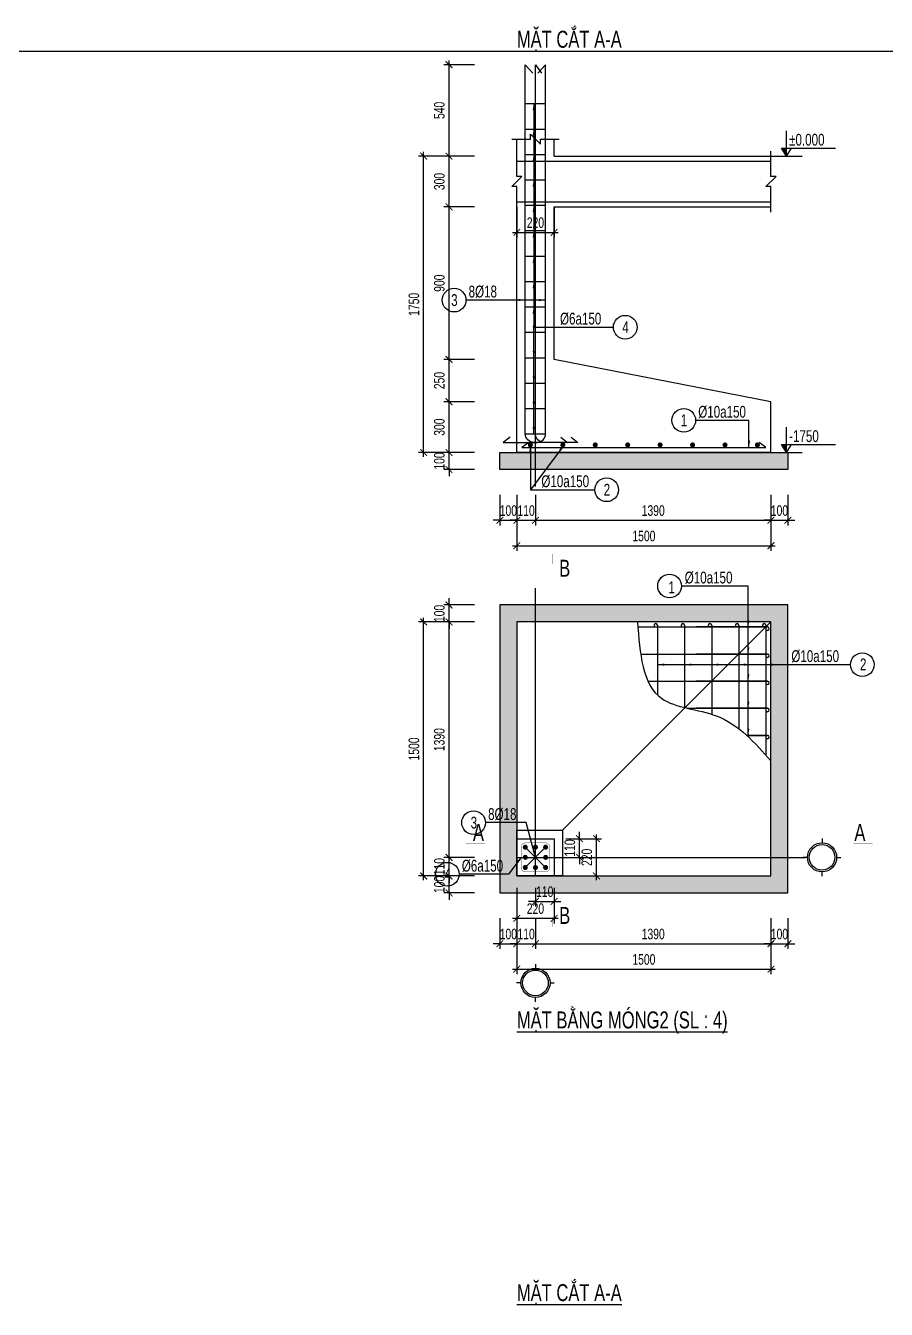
# Model space of a CAD drawing. Header units: inches. Extents: x 442278 to 842836, y -356313 to 59457.
# Drawn here: x 702638 to 707716, y -37917 to -30338 of the extents above; entities that cross this region are included whole.
import ezdxf

# ---------------------------------------------------------------- set-up
doc = ezdxf.new("R2010")
doc.units = ezdxf.units.IN
doc.header["$LTSCALE"] = 250
doc.header["$MEASUREMENT"] = 0
doc.linetypes.add('CENTER', pattern=[50.8, 31.75, -6.35, 6.35, -6.35])
for name, color, linetype in [('LA.BT', 7, 'Continuous'), ('LA.DIM', 251, 'Continuous'), ('LA.KHAC', 252, 'Continuous'), ('LA.TC', 3, 'Continuous'), ('LA.TD', 30, 'Continuous'), ('LA.TEXT', 60, 'Continuous'), ('LA.TRUC', 251, 'CENTER'), ('XDIT-MANH', 252, 'Continuous')]:
    doc.layers.add(name, color=color, linetype=linetype)
doc.styles.add('S.STEXT', font='arial.ttf', dxfattribs={"width": 0.7})
doc.styles.get("Standard").update_dxf_attribs({"font": 'arial.ttf'})
doc.dimstyles.new('S.DIM25', dxfattribs={"dimtxt": 62.5, "dimasz": 40, "dimexe": 30, "dimexo": 0, "dimgap": 25, "dimtad": 1, "dimdec": 0, "dimzin": 13, "dimdsep": 46, "dimtxsty": 'S.STEXT', "dimblk": 'ARCHTICK', "dimcen": 0, "dimdle": 25, "dimclrd": 251, "dimclre": 251, "dimclrt": 60, "dimadec": 0, "dimazin": 0, "dimtfac": 1, "dimtdec": 0, "dimtix": 1, "dimtmove": 2, "dimatfit": 3, "dimfxl": 1, "dimtolj": 1, "dimtzin": 13, "dimarcsym": 0})
pattern_1 = [(50, (57248.84, 0), (71.726018, -6.2752135), [7.5, -82.5]), (355, (57248.84, 0), (-13.875133, 75.219213), [6, -66]), (100.451444, (57254.82, -0.52), (57.850885, 68.943999), [6.374019, -70.114211]), (46.1842, (57248.84, 20), (106.724133, -16.551928), [11.25, -123.75]), (96.635635, (57257.73, 18.62), (93.466195, 97.41186), [9.561034, -105.171376]), (351.184164, (57248.84, 20), (93.466195, 97.41186), [9, -99]), (21, (57258.84, 15), (59.690705, -40.261889), [7.5, -82.5]), (326, (57258.84, 15), (24.331533, 72.5150045), [6, -66]), (71.451445, (57263.814, 11.645), (84.022238, 32.253115), [6.374019, -70.114211]), (37.5, (57248.84, 0), (1.2159855, 33.2893854), [0, -65.2, 0, -67, 0, -66.25]), (7.5, (57248.84, 0), (26.3069537, 39.4411712), [0, -38.2, 0, -63.7, 0, -25.25]), (327.5, (57226.54, 0), (53.3822436, -2.2554872), [0, -25, 0, -78, 0, -103.5]), (317.5, (57216.54, 0), (58.318617, 10.0104982), [0, -32.5, 0, -51.8, 0, -73.5])]

# ---------------------------------------------------------------- blocks, each defined once
blk = doc.blocks.new('_ArchTick')
at = {"color": 0, "linetype": 'ByBlock', "const_width": 0.15}
blk.add_lwpolyline([(-0.5, -0.5), (0.5, 0.5)], dxfattribs=at)
blk = doc.blocks.new('*D349')
at = {"layer": 'DEFPOINTS', "color": 0, "transparency": 16777216}
for p in [(705435.8, -35608), (705535.8, -35608), (705535.8, -35758)]:
    blk.add_point(p, dxfattribs=at)
at = {"layer": 'LA.DIM', "color": 251, "lineweight": -2, "transparency": 16777216}
for p, q in [((705435.8, -35608), (705435.8, -35788)), ((705535.8, -35608), (705535.8, -35788)), ((705435.8, -35758), (705395.8, -35758)), ((705435.8, -35758), (705535.8, -35758)), ((705535.8, -35758), (705575.8, -35758))]:
    blk.add_line(p, q, dxfattribs=at)
at = {"layer": 'LA.DIM', "color": 251, "lineweight": -2, "transparency": 16777216, "xscale": 40, "yscale": 40, "zscale": 40}
blk.add_blockref('_ArchTick', (705435.8, -35758), dxfattribs=at)
at = {"layer": 'LA.DIM', "color": 251, "lineweight": -2, "transparency": 16777216, "xscale": 40, "yscale": 40, "zscale": 40, "rotation": 180}
blk.add_blockref('_ArchTick', (705535.8, -35758), dxfattribs=at)
at = {"layer": 'LA.DIM', "color": 60, "transparency": 16777216, "insert": (705485.8, -35701.1), "char_height": 62.5, "attachment_point": 5, "style": 'S.STEXT'}
blk.add_mtext('\\A1;100', dxfattribs=at)
blk = doc.blocks.new('*D350')
at = {"layer": 'DEFPOINTS', "color": 0, "transparency": 16777216}
for p in [(705535.8, -35608), (705645.8, -35608), (705645.8, -35758)]:
    blk.add_point(p, dxfattribs=at)
at = {"layer": 'LA.DIM', "color": 251, "lineweight": -2, "transparency": 16777216}
for p, q in [((705535.8, -35608), (705535.8, -35788)), ((705645.8, -35608), (705645.8, -35788)), ((705535.8, -35758), (705495.8, -35758)), ((705535.8, -35758), (705645.8, -35758)), ((705645.8, -35758), (705685.8, -35758))]:
    blk.add_line(p, q, dxfattribs=at)
at = {"layer": 'LA.DIM', "color": 251, "lineweight": -2, "transparency": 16777216, "xscale": 40, "yscale": 40, "zscale": 40}
blk.add_blockref('_ArchTick', (705535.8, -35758), dxfattribs=at)
at = {"layer": 'LA.DIM', "color": 251, "lineweight": -2, "transparency": 16777216, "xscale": 40, "yscale": 40, "zscale": 40, "rotation": 180}
blk.add_blockref('_ArchTick', (705645.8, -35758), dxfattribs=at)
at = {"layer": 'LA.DIM', "color": 60, "transparency": 16777216, "insert": (705590.8, -35701.1), "char_height": 62.5, "attachment_point": 5, "style": 'S.STEXT'}
blk.add_mtext('\\A1;110', dxfattribs=at)
blk = doc.blocks.new('*D351')
at = {"layer": 'DEFPOINTS', "color": 0, "transparency": 16777216}
for p in [(705645.8, -35608), (707035.8, -35608), (707035.8, -35758)]:
    blk.add_point(p, dxfattribs=at)
at = {"layer": 'LA.DIM', "color": 251, "lineweight": -2, "transparency": 16777216}
for p, q in [((705645.8, -35608), (705645.8, -35788)), ((707035.8, -35608), (707035.8, -35788)), ((705620.8, -35758), (707060.8, -35758))]:
    blk.add_line(p, q, dxfattribs=at)
at = {"layer": 'LA.DIM', "color": 251, "lineweight": -2, "transparency": 16777216, "xscale": 40, "yscale": 40, "zscale": 40, "rotation": 180}
blk.add_blockref('_ArchTick', (705645.8, -35758), dxfattribs=at)
at = {"layer": 'LA.DIM', "color": 251, "lineweight": -2, "transparency": 16777216, "xscale": 40, "yscale": 40, "zscale": 40}
blk.add_blockref('_ArchTick', (707035.8, -35758), dxfattribs=at)
at = {"layer": 'LA.DIM', "color": 60, "transparency": 16777216, "insert": (706340.8, -35701.1), "char_height": 62.5, "attachment_point": 5, "style": 'S.STEXT'}
blk.add_mtext('\\A1;1390', dxfattribs=at)
blk = doc.blocks.new('*D352')
at = {"layer": 'DEFPOINTS', "color": 0, "transparency": 16777216}
for p in [(707035.8, -35608), (707135.8, -35608), (707135.8, -35758)]:
    blk.add_point(p, dxfattribs=at)
at = {"layer": 'LA.DIM', "color": 251, "lineweight": -2, "transparency": 16777216}
for p, q in [((707035.8, -35608), (707035.8, -35788)), ((707135.8, -35608), (707135.8, -35788)), ((707035.8, -35758), (706995.8, -35758)), ((707035.8, -35758), (707135.8, -35758)), ((707135.8, -35758), (707175.8, -35758))]:
    blk.add_line(p, q, dxfattribs=at)
at = {"layer": 'LA.DIM', "color": 251, "lineweight": -2, "transparency": 16777216, "xscale": 40, "yscale": 40, "zscale": 40}
blk.add_blockref('_ArchTick', (707035.8, -35758), dxfattribs=at)
at = {"layer": 'LA.DIM', "color": 251, "lineweight": -2, "transparency": 16777216, "xscale": 40, "yscale": 40, "zscale": 40, "rotation": 180}
blk.add_blockref('_ArchTick', (707135.8, -35758), dxfattribs=at)
at = {"layer": 'LA.DIM', "color": 60, "transparency": 16777216, "insert": (707085.8, -35701.1), "char_height": 62.5, "attachment_point": 5, "style": 'S.STEXT'}
blk.add_mtext('\\A1;100', dxfattribs=at)
blk = doc.blocks.new('*D353')
at = {"layer": 'DEFPOINTS', "color": 0, "transparency": 16777216}
for p in [(705535.8, -35608), (707035.8, -35608), (707035.8, -35908)]:
    blk.add_point(p, dxfattribs=at)
at = {"layer": 'LA.DIM', "color": 251, "lineweight": -2, "transparency": 16777216}
for p, q in [((705535.8, -35608), (705535.8, -35938)), ((707035.8, -35608), (707035.8, -35938)), ((705510.8, -35908), (707060.8, -35908))]:
    blk.add_line(p, q, dxfattribs=at)
at = {"layer": 'LA.DIM', "color": 251, "lineweight": -2, "transparency": 16777216, "xscale": 40, "yscale": 40, "zscale": 40, "rotation": 180}
blk.add_blockref('_ArchTick', (705535.8, -35908), dxfattribs=at)
at = {"layer": 'LA.DIM', "color": 251, "lineweight": -2, "transparency": 16777216, "xscale": 40, "yscale": 40, "zscale": 40}
blk.add_blockref('_ArchTick', (707035.8, -35908), dxfattribs=at)
at = {"layer": 'LA.DIM', "color": 60, "transparency": 16777216, "insert": (706285.8, -35851.1), "char_height": 62.5, "attachment_point": 5, "style": 'S.STEXT'}
blk.add_mtext('\\A1;1500', dxfattribs=at)
blk = doc.blocks.new('*D354')
at = {"layer": 'DEFPOINTS', "color": 0, "transparency": 16777216}
for p in [(705135.8, -35358), (705285.8, -35358), (705285.8, -35458)]:
    blk.add_point(p, dxfattribs=at)
at = {"layer": 'LA.DIM', "color": 251, "lineweight": -2, "transparency": 16777216}
for p, q in [((705285.8, -35358), (705105.8, -35358)), ((705135.8, -35358), (705135.8, -35318)), ((705135.8, -35458), (705135.8, -35358)), ((705285.8, -35458), (705105.8, -35458)), ((705135.8, -35458), (705135.8, -35498))]:
    blk.add_line(p, q, dxfattribs=at)
at = {"layer": 'LA.DIM', "color": 251, "lineweight": -2, "transparency": 16777216, "xscale": 40, "yscale": 40, "zscale": 40}
for p, rotation in [((705135.8, -35358), 270), ((705135.8, -35458), 90)]:
    blk.add_blockref('_ArchTick', p, dxfattribs=dict(at, rotation=rotation))
at = {"layer": 'LA.DIM', "color": 60, "transparency": 16777216, "insert": (705078.9, -35408), "char_height": 62.5, "attachment_point": 5, "rotation": 90, "style": 'S.STEXT'}
blk.add_mtext('\\A1;100', dxfattribs=at)
blk = doc.blocks.new('*D355')
at = {"layer": 'DEFPOINTS', "color": 0, "transparency": 16777216}
for p in [(705135.8, -35248), (705285.8, -35248), (705285.8, -35358)]:
    blk.add_point(p, dxfattribs=at)
at = {"layer": 'LA.DIM', "color": 251, "lineweight": -2, "transparency": 16777216}
for p, q in [((705135.8, -35248), (705135.8, -35208)), ((705285.8, -35248), (705105.8, -35248)), ((705135.8, -35358), (705135.8, -35248)), ((705285.8, -35358), (705105.8, -35358)), ((705135.8, -35358), (705135.8, -35398))]:
    blk.add_line(p, q, dxfattribs=at)
at = {"layer": 'LA.DIM', "color": 251, "lineweight": -2, "transparency": 16777216, "xscale": 40, "yscale": 40, "zscale": 40}
for p, rotation in [((705135.8, -35248), 270), ((705135.8, -35358), 90)]:
    blk.add_blockref('_ArchTick', p, dxfattribs=dict(at, rotation=rotation))
at = {"layer": 'LA.DIM', "color": 60, "transparency": 16777216, "insert": (705078.9, -35303), "char_height": 62.5, "attachment_point": 5, "rotation": 90, "style": 'S.STEXT'}
blk.add_mtext('\\A1;110', dxfattribs=at)
blk = doc.blocks.new('*D356')
at = {"layer": 'DEFPOINTS', "color": 0, "transparency": 16777216}
for p in [(705135.8, -33858), (705285.8, -33858), (705285.8, -35248)]:
    blk.add_point(p, dxfattribs=at)
at = {"layer": 'LA.DIM', "color": 251, "lineweight": -2, "transparency": 16777216}
for p, q in [((705285.8, -33858), (705105.8, -33858)), ((705135.8, -35273), (705135.8, -33833)), ((705285.8, -35248), (705105.8, -35248))]:
    blk.add_line(p, q, dxfattribs=at)
at = {"layer": 'LA.DIM', "color": 251, "lineweight": -2, "transparency": 16777216, "xscale": 40, "yscale": 40, "zscale": 40}
for p, rotation in [((705135.8, -33858), 90), ((705135.8, -35248), 270)]:
    blk.add_blockref('_ArchTick', p, dxfattribs=dict(at, rotation=rotation))
at = {"layer": 'LA.DIM', "color": 60, "transparency": 16777216, "insert": (705078.9, -34553), "char_height": 62.5, "attachment_point": 5, "rotation": 90, "style": 'S.STEXT'}
blk.add_mtext('\\A1;1390', dxfattribs=at)
blk = doc.blocks.new('*D357')
at = {"layer": 'DEFPOINTS', "color": 0, "transparency": 16777216}
for p in [(705135.8, -33758), (705285.8, -33758), (705285.8, -33858)]:
    blk.add_point(p, dxfattribs=at)
at = {"layer": 'LA.DIM', "color": 251, "lineweight": -2, "transparency": 16777216}
for p, q in [((705135.8, -33758), (705135.8, -33718)), ((705285.8, -33758), (705105.8, -33758)), ((705135.8, -33858), (705135.8, -33758)), ((705285.8, -33858), (705105.8, -33858)), ((705135.8, -33858), (705135.8, -33898))]:
    blk.add_line(p, q, dxfattribs=at)
at = {"layer": 'LA.DIM', "color": 251, "lineweight": -2, "transparency": 16777216, "xscale": 40, "yscale": 40, "zscale": 40}
for p, rotation in [((705135.8, -33758), 270), ((705135.8, -33858), 90)]:
    blk.add_blockref('_ArchTick', p, dxfattribs=dict(at, rotation=rotation))
at = {"layer": 'LA.DIM', "color": 60, "transparency": 16777216, "insert": (705078.9, -33808), "char_height": 62.5, "attachment_point": 5, "rotation": 90, "style": 'S.STEXT'}
blk.add_mtext('\\A1;100', dxfattribs=at)
blk = doc.blocks.new('*D358')
at = {"layer": 'DEFPOINTS', "color": 0, "transparency": 16777216}
for p in [(704985.8, -33858), (705285.8, -33858), (705285.8, -35358)]:
    blk.add_point(p, dxfattribs=at)
at = {"layer": 'LA.DIM', "color": 251, "lineweight": -2, "transparency": 16777216}
for p, q in [((705285.8, -33858), (704955.8, -33858)), ((704985.8, -35383), (704985.8, -33833)), ((705285.8, -35358), (704955.8, -35358))]:
    blk.add_line(p, q, dxfattribs=at)
at = {"layer": 'LA.DIM', "color": 251, "lineweight": -2, "transparency": 16777216, "xscale": 40, "yscale": 40, "zscale": 40}
for p, rotation in [((704985.8, -33858), 90), ((704985.8, -35358), 270)]:
    blk.add_blockref('_ArchTick', p, dxfattribs=dict(at, rotation=rotation))
at = {"layer": 'LA.DIM', "color": 60, "transparency": 16777216, "insert": (704928.9, -34608), "char_height": 62.5, "attachment_point": 5, "rotation": 90, "style": 'S.STEXT'}
blk.add_mtext('\\A1;1500', dxfattribs=at)
blk = doc.blocks.new('*D359')
at = {"layer": 'DEFPOINTS', "color": 0, "transparency": 16777216}
for p in [(705645.8, -35428), (705755.8, -35428), (705755.8, -35508)]:
    blk.add_point(p, dxfattribs=at)
at = {"layer": 'LA.DIM', "color": 251, "lineweight": -2, "transparency": 16777216}
for p, q in [((705645.8, -35428), (705645.8, -35538)), ((705755.8, -35428), (705755.8, -35538)), ((705645.8, -35508), (705605.8, -35508)), ((705645.8, -35508), (705755.8, -35508)), ((705755.8, -35508), (705795.8, -35508))]:
    blk.add_line(p, q, dxfattribs=at)
at = {"layer": 'LA.DIM', "color": 251, "lineweight": -2, "transparency": 16777216, "xscale": 40, "yscale": 40, "zscale": 40}
blk.add_blockref('_ArchTick', (705645.8, -35508), dxfattribs=at)
at = {"layer": 'LA.DIM', "color": 251, "lineweight": -2, "transparency": 16777216, "xscale": 40, "yscale": 40, "zscale": 40, "rotation": 180}
blk.add_blockref('_ArchTick', (705755.8, -35508), dxfattribs=at)
at = {"layer": 'LA.DIM', "color": 60, "transparency": 16777216, "insert": (705700.8, -35451.1), "char_height": 62.5, "attachment_point": 5, "style": 'S.STEXT'}
blk.add_mtext('\\A1;110', dxfattribs=at)
blk = doc.blocks.new('*D360')
at = {"layer": 'DEFPOINTS', "color": 0, "transparency": 16777216}
for p in [(705535.8, -35428), (705755.8, -35428), (705755.8, -35608)]:
    blk.add_point(p, dxfattribs=at)
at = {"layer": 'LA.DIM', "color": 251, "lineweight": -2, "transparency": 16777216}
for p, q in [((705535.8, -35428), (705535.8, -35638)), ((705755.8, -35428), (705755.8, -35638)), ((705510.8, -35608), (705780.8, -35608))]:
    blk.add_line(p, q, dxfattribs=at)
at = {"layer": 'LA.DIM', "color": 251, "lineweight": -2, "transparency": 16777216, "xscale": 40, "yscale": 40, "zscale": 40, "rotation": 180}
blk.add_blockref('_ArchTick', (705535.8, -35608), dxfattribs=at)
at = {"layer": 'LA.DIM', "color": 251, "lineweight": -2, "transparency": 16777216, "xscale": 40, "yscale": 40, "zscale": 40}
blk.add_blockref('_ArchTick', (705755.8, -35608), dxfattribs=at)
at = {"layer": 'LA.DIM', "color": 60, "transparency": 16777216, "insert": (705645.8, -35551.1), "char_height": 62.5, "attachment_point": 5, "style": 'S.STEXT'}
blk.add_mtext('\\A1;220', dxfattribs=at)
blk = doc.blocks.new('*D361')
at = {"layer": 'DEFPOINTS', "color": 0, "transparency": 16777216}
for p in [(705825.8, -35138), (705905.8, -35138), (705825.8, -35248)]:
    blk.add_point(p, dxfattribs=at)
at = {"layer": 'LA.DIM', "color": 251, "lineweight": -2, "transparency": 16777216}
for p, q in [((705825.8, -35138), (705935.8, -35138)), ((705905.8, -35138), (705905.8, -35098)), ((705905.8, -35248), (705905.8, -35138)), ((705825.8, -35248), (705935.8, -35248)), ((705905.8, -35248), (705905.8, -35288))]:
    blk.add_line(p, q, dxfattribs=at)
at = {"layer": 'LA.DIM', "color": 251, "lineweight": -2, "transparency": 16777216, "xscale": 40, "yscale": 40, "zscale": 40}
for p, rotation in [((705905.8, -35138), 270), ((705905.8, -35248), 90)]:
    blk.add_blockref('_ArchTick', p, dxfattribs=dict(at, rotation=rotation))
at = {"layer": 'LA.DIM', "color": 60, "transparency": 16777216, "insert": (705848.9, -35193), "char_height": 62.5, "attachment_point": 5, "rotation": 90, "style": 'S.STEXT'}
blk.add_mtext('\\A1;110', dxfattribs=at)
blk = doc.blocks.new('*D362')
at = {"layer": 'DEFPOINTS', "color": 0, "transparency": 16777216}
for p in [(705825.8, -35138), (706005.8, -35138), (705825.8, -35358)]:
    blk.add_point(p, dxfattribs=at)
at = {"layer": 'LA.DIM', "color": 251, "lineweight": -2, "transparency": 16777216}
for p, q in [((705825.8, -35138), (706035.8, -35138)), ((706005.8, -35383), (706005.8, -35113)), ((705825.8, -35358), (706035.8, -35358))]:
    blk.add_line(p, q, dxfattribs=at)
at = {"layer": 'LA.DIM', "color": 251, "lineweight": -2, "transparency": 16777216, "xscale": 40, "yscale": 40, "zscale": 40}
for p, rotation in [((706005.8, -35138), 90), ((706005.8, -35358), 270)]:
    blk.add_blockref('_ArchTick', p, dxfattribs=dict(at, rotation=rotation))
at = {"layer": 'LA.DIM', "color": 60, "transparency": 16777216, "insert": (705948.9, -35248), "char_height": 62.5, "attachment_point": 5, "rotation": 90, "style": 'S.STEXT'}
blk.add_mtext('\\A1;220', dxfattribs=at)
blk = doc.blocks.new('*D363')
at = {"layer": 'DEFPOINTS', "color": 0, "transparency": 16777216}
for p in [(705535.8, -31408), (705755.8, -31408), (705755.8, -31558)]:
    blk.add_point(p, dxfattribs=at)
at = {"layer": 'LA.DIM', "color": 251, "lineweight": -2, "transparency": 16777216}
for p, q in [((705535.8, -31408), (705535.8, -31588)), ((705755.8, -31408), (705755.8, -31588)), ((705510.8, -31558), (705780.8, -31558))]:
    blk.add_line(p, q, dxfattribs=at)
at = {"layer": 'LA.DIM', "color": 251, "lineweight": -2, "transparency": 16777216, "xscale": 40, "yscale": 40, "zscale": 40, "rotation": 180}
blk.add_blockref('_ArchTick', (705535.8, -31558), dxfattribs=at)
at = {"layer": 'LA.DIM', "color": 251, "lineweight": -2, "transparency": 16777216, "xscale": 40, "yscale": 40, "zscale": 40}
blk.add_blockref('_ArchTick', (705755.8, -31558), dxfattribs=at)
at = {"layer": 'LA.DIM', "color": 60, "transparency": 16777216, "insert": (705645.8, -31501.1), "char_height": 62.5, "attachment_point": 5, "style": 'S.STEXT'}
blk.add_mtext('\\A1;220', dxfattribs=at)
blk = doc.blocks.new('*D364')
at = {"layer": 'DEFPOINTS', "color": 0, "transparency": 16777216}
for p in [(705135.8, -32858), (705285.8, -32858), (705285.8, -32958)]:
    blk.add_point(p, dxfattribs=at)
at = {"layer": 'LA.DIM', "color": 251, "lineweight": -2, "transparency": 16777216}
for p, q in [((705285.8, -32858), (705105.8, -32858)), ((705135.8, -32858), (705135.8, -32818)), ((705135.8, -32958), (705135.8, -32858)), ((705285.8, -32958), (705105.8, -32958)), ((705135.8, -32958), (705135.8, -32998))]:
    blk.add_line(p, q, dxfattribs=at)
at = {"layer": 'LA.DIM', "color": 251, "lineweight": -2, "transparency": 16777216, "xscale": 40, "yscale": 40, "zscale": 40}
for p, rotation in [((705135.8, -32858), 270), ((705135.8, -32958), 90)]:
    blk.add_blockref('_ArchTick', p, dxfattribs=dict(at, rotation=rotation))
at = {"layer": 'LA.DIM', "color": 60, "transparency": 16777216, "insert": (705078.9, -32908), "char_height": 62.5, "attachment_point": 5, "rotation": 90, "style": 'S.STEXT'}
blk.add_mtext('\\A1;100', dxfattribs=at)
blk = doc.blocks.new('*D365')
at = {"layer": 'DEFPOINTS', "color": 0, "transparency": 16777216}
for p in [(705135.8, -32558), (705285.8, -32558), (705285.8, -32858)]:
    blk.add_point(p, dxfattribs=at)
at = {"layer": 'LA.DIM', "color": 251, "lineweight": -2, "transparency": 16777216}
for p, q in [((705285.8, -32558), (705105.8, -32558)), ((705135.8, -32883), (705135.8, -32533)), ((705285.8, -32858), (705105.8, -32858))]:
    blk.add_line(p, q, dxfattribs=at)
at = {"layer": 'LA.DIM', "color": 251, "lineweight": -2, "transparency": 16777216, "xscale": 40, "yscale": 40, "zscale": 40}
for p, rotation in [((705135.8, -32558), 90), ((705135.8, -32858), 270)]:
    blk.add_blockref('_ArchTick', p, dxfattribs=dict(at, rotation=rotation))
at = {"layer": 'LA.DIM', "color": 60, "transparency": 16777216, "insert": (705078.9, -32708), "char_height": 62.5, "attachment_point": 5, "rotation": 90, "style": 'S.STEXT'}
blk.add_mtext('\\A1;300', dxfattribs=at)
blk = doc.blocks.new('*D366')
at = {"layer": 'DEFPOINTS', "color": 0, "transparency": 16777216}
for p in [(705135.8, -32308), (705285.8, -32308), (705285.8, -32558)]:
    blk.add_point(p, dxfattribs=at)
at = {"layer": 'LA.DIM', "color": 251, "lineweight": -2, "transparency": 16777216}
for p, q in [((705135.8, -32583), (705135.8, -32283)), ((705285.8, -32308), (705105.8, -32308)), ((705285.8, -32558), (705105.8, -32558))]:
    blk.add_line(p, q, dxfattribs=at)
at = {"layer": 'LA.DIM', "color": 251, "lineweight": -2, "transparency": 16777216, "xscale": 40, "yscale": 40, "zscale": 40}
for p, rotation in [((705135.8, -32308), 90), ((705135.8, -32558), 270)]:
    blk.add_blockref('_ArchTick', p, dxfattribs=dict(at, rotation=rotation))
at = {"layer": 'LA.DIM', "color": 60, "transparency": 16777216, "insert": (705078.9, -32433), "char_height": 62.5, "attachment_point": 5, "rotation": 90, "style": 'S.STEXT'}
blk.add_mtext('\\A1;250', dxfattribs=at)
blk = doc.blocks.new('*D367')
at = {"layer": 'DEFPOINTS', "color": 0, "transparency": 16777216}
for p in [(705135.8, -31408), (705285.8, -31408), (705285.8, -32308)]:
    blk.add_point(p, dxfattribs=at)
at = {"layer": 'LA.DIM', "color": 251, "lineweight": -2, "transparency": 16777216}
for p, q in [((705285.8, -31408), (705105.8, -31408)), ((705135.8, -32333), (705135.8, -31383)), ((705285.8, -32308), (705105.8, -32308))]:
    blk.add_line(p, q, dxfattribs=at)
at = {"layer": 'LA.DIM', "color": 251, "lineweight": -2, "transparency": 16777216, "xscale": 40, "yscale": 40, "zscale": 40}
for p, rotation in [((705135.8, -31408), 90), ((705135.8, -32308), 270)]:
    blk.add_blockref('_ArchTick', p, dxfattribs=dict(at, rotation=rotation))
at = {"layer": 'LA.DIM', "color": 60, "transparency": 16777216, "insert": (705078.9, -31858), "char_height": 62.5, "attachment_point": 5, "rotation": 90, "style": 'S.STEXT'}
blk.add_mtext('\\A1;900', dxfattribs=at)
blk = doc.blocks.new('*D368')
at = {"layer": 'DEFPOINTS', "color": 0, "transparency": 16777216}
for p in [(705135.8, -31108), (705285.8, -31108), (705285.8, -31408)]:
    blk.add_point(p, dxfattribs=at)
at = {"layer": 'LA.DIM', "color": 251, "lineweight": -2, "transparency": 16777216}
for p, q in [((705285.8, -31108), (705105.8, -31108)), ((705135.8, -31433), (705135.8, -31083)), ((705285.8, -31408), (705105.8, -31408))]:
    blk.add_line(p, q, dxfattribs=at)
at = {"layer": 'LA.DIM', "color": 251, "lineweight": -2, "transparency": 16777216, "xscale": 40, "yscale": 40, "zscale": 40}
for p, rotation in [((705135.8, -31108), 90), ((705135.8, -31408), 270)]:
    blk.add_blockref('_ArchTick', p, dxfattribs=dict(at, rotation=rotation))
at = {"layer": 'LA.DIM', "color": 60, "transparency": 16777216, "insert": (705078.9, -31258), "char_height": 62.5, "attachment_point": 5, "rotation": 90, "style": 'S.STEXT'}
blk.add_mtext('\\A1;300', dxfattribs=at)
blk = doc.blocks.new('*D369')
at = {"layer": 'DEFPOINTS', "color": 0, "transparency": 16777216}
for p in [(705135.8, -30568), (705285.8, -30568), (705285.8, -31108)]:
    blk.add_point(p, dxfattribs=at)
at = {"layer": 'LA.DIM', "color": 251, "lineweight": -2, "transparency": 16777216}
for p, q in [((705285.8, -30568), (705105.8, -30568)), ((705135.8, -31133), (705135.8, -30543)), ((705285.8, -31108), (705105.8, -31108))]:
    blk.add_line(p, q, dxfattribs=at)
at = {"layer": 'LA.DIM', "color": 251, "lineweight": -2, "transparency": 16777216, "xscale": 40, "yscale": 40, "zscale": 40}
for p, rotation in [((705135.8, -30568), 90), ((705135.8, -31108), 270)]:
    blk.add_blockref('_ArchTick', p, dxfattribs=dict(at, rotation=rotation))
at = {"layer": 'LA.DIM', "color": 60, "transparency": 16777216, "insert": (705078.9, -30838), "char_height": 62.5, "attachment_point": 5, "rotation": 90, "style": 'S.STEXT'}
blk.add_mtext('\\A1;540', dxfattribs=at)
blk = doc.blocks.new('*D370')
at = {"layer": 'DEFPOINTS', "color": 0, "transparency": 16777216}
for p in [(704985.8, -31108), (705285.8, -31108), (705285.8, -32858)]:
    blk.add_point(p, dxfattribs=at)
at = {"layer": 'LA.DIM', "color": 251, "lineweight": -2, "transparency": 16777216}
for p, q in [((705285.8, -31108), (704955.8, -31108)), ((704985.8, -32883), (704985.8, -31083)), ((705285.8, -32858), (704955.8, -32858))]:
    blk.add_line(p, q, dxfattribs=at)
at = {"layer": 'LA.DIM', "color": 251, "lineweight": -2, "transparency": 16777216, "xscale": 40, "yscale": 40, "zscale": 40}
for p, rotation in [((704985.8, -31108), 90), ((704985.8, -32858), 270)]:
    blk.add_blockref('_ArchTick', p, dxfattribs=dict(at, rotation=rotation))
at = {"layer": 'LA.DIM', "color": 60, "transparency": 16777216, "insert": (704928.9, -31983), "char_height": 62.5, "attachment_point": 5, "rotation": 90, "style": 'S.STEXT'}
blk.add_mtext('\\A1;1750', dxfattribs=at)
blk = doc.blocks.new('*D371')
at = {"layer": 'DEFPOINTS', "color": 0, "transparency": 16777216}
for p in [(705435.8, -33108), (705535.8, -33108), (705535.8, -33258)]:
    blk.add_point(p, dxfattribs=at)
at = {"layer": 'LA.DIM', "color": 251, "lineweight": -2, "transparency": 16777216}
for p, q in [((705435.8, -33108), (705435.8, -33288)), ((705535.8, -33108), (705535.8, -33288)), ((705435.8, -33258), (705395.8, -33258)), ((705435.8, -33258), (705535.8, -33258)), ((705535.8, -33258), (705575.8, -33258))]:
    blk.add_line(p, q, dxfattribs=at)
at = {"layer": 'LA.DIM', "color": 251, "lineweight": -2, "transparency": 16777216, "xscale": 40, "yscale": 40, "zscale": 40}
blk.add_blockref('_ArchTick', (705435.8, -33258), dxfattribs=at)
at = {"layer": 'LA.DIM', "color": 251, "lineweight": -2, "transparency": 16777216, "xscale": 40, "yscale": 40, "zscale": 40, "rotation": 180}
blk.add_blockref('_ArchTick', (705535.8, -33258), dxfattribs=at)
at = {"layer": 'LA.DIM', "color": 60, "transparency": 16777216, "insert": (705485.8, -33201.1), "char_height": 62.5, "attachment_point": 5, "style": 'S.STEXT'}
blk.add_mtext('\\A1;100', dxfattribs=at)
blk = doc.blocks.new('*D372')
at = {"layer": 'DEFPOINTS', "color": 0, "transparency": 16777216}
for p in [(705535.8, -33108), (705645.8, -33108), (705645.8, -33258)]:
    blk.add_point(p, dxfattribs=at)
at = {"layer": 'LA.DIM', "color": 251, "lineweight": -2, "transparency": 16777216}
for p, q in [((705535.8, -33108), (705535.8, -33288)), ((705645.8, -33108), (705645.8, -33288)), ((705535.8, -33258), (705495.8, -33258)), ((705535.8, -33258), (705645.8, -33258)), ((705645.8, -33258), (705685.8, -33258))]:
    blk.add_line(p, q, dxfattribs=at)
at = {"layer": 'LA.DIM', "color": 251, "lineweight": -2, "transparency": 16777216, "xscale": 40, "yscale": 40, "zscale": 40}
blk.add_blockref('_ArchTick', (705535.8, -33258), dxfattribs=at)
at = {"layer": 'LA.DIM', "color": 251, "lineweight": -2, "transparency": 16777216, "xscale": 40, "yscale": 40, "zscale": 40, "rotation": 180}
blk.add_blockref('_ArchTick', (705645.8, -33258), dxfattribs=at)
at = {"layer": 'LA.DIM', "color": 60, "transparency": 16777216, "insert": (705590.8, -33201.1), "char_height": 62.5, "attachment_point": 5, "style": 'S.STEXT'}
blk.add_mtext('\\A1;110', dxfattribs=at)
blk = doc.blocks.new('*D373')
at = {"layer": 'DEFPOINTS', "color": 0, "transparency": 16777216}
for p in [(705645.8, -33108), (707035.8, -33108), (707035.8, -33258)]:
    blk.add_point(p, dxfattribs=at)
at = {"layer": 'LA.DIM', "color": 251, "lineweight": -2, "transparency": 16777216}
for p, q in [((705645.8, -33108), (705645.8, -33288)), ((707035.8, -33108), (707035.8, -33288)), ((705620.8, -33258), (707060.8, -33258))]:
    blk.add_line(p, q, dxfattribs=at)
at = {"layer": 'LA.DIM', "color": 251, "lineweight": -2, "transparency": 16777216, "xscale": 40, "yscale": 40, "zscale": 40, "rotation": 180}
blk.add_blockref('_ArchTick', (705645.8, -33258), dxfattribs=at)
at = {"layer": 'LA.DIM', "color": 251, "lineweight": -2, "transparency": 16777216, "xscale": 40, "yscale": 40, "zscale": 40}
blk.add_blockref('_ArchTick', (707035.8, -33258), dxfattribs=at)
at = {"layer": 'LA.DIM', "color": 60, "transparency": 16777216, "insert": (706340.8, -33201.1), "char_height": 62.5, "attachment_point": 5, "style": 'S.STEXT'}
blk.add_mtext('\\A1;1390', dxfattribs=at)
blk = doc.blocks.new('*D374')
at = {"layer": 'DEFPOINTS', "color": 0, "transparency": 16777216}
for p in [(707035.8, -33108), (707135.8, -33108), (707135.8, -33258)]:
    blk.add_point(p, dxfattribs=at)
at = {"layer": 'LA.DIM', "color": 251, "lineweight": -2, "transparency": 16777216}
for p, q in [((707035.8, -33108), (707035.8, -33288)), ((707135.8, -33108), (707135.8, -33288)), ((707035.8, -33258), (706995.8, -33258)), ((707035.8, -33258), (707135.8, -33258)), ((707135.8, -33258), (707175.8, -33258))]:
    blk.add_line(p, q, dxfattribs=at)
at = {"layer": 'LA.DIM', "color": 251, "lineweight": -2, "transparency": 16777216, "xscale": 40, "yscale": 40, "zscale": 40}
blk.add_blockref('_ArchTick', (707035.8, -33258), dxfattribs=at)
at = {"layer": 'LA.DIM', "color": 251, "lineweight": -2, "transparency": 16777216, "xscale": 40, "yscale": 40, "zscale": 40, "rotation": 180}
blk.add_blockref('_ArchTick', (707135.8, -33258), dxfattribs=at)
at = {"layer": 'LA.DIM', "color": 60, "transparency": 16777216, "insert": (707085.8, -33201.1), "char_height": 62.5, "attachment_point": 5, "style": 'S.STEXT'}
blk.add_mtext('\\A1;100', dxfattribs=at)
blk = doc.blocks.new('*D375')
at = {"layer": 'DEFPOINTS', "color": 0, "transparency": 16777216}
for p in [(705535.8, -33108), (707035.8, -33108), (707035.8, -33408)]:
    blk.add_point(p, dxfattribs=at)
at = {"layer": 'LA.DIM', "color": 251, "lineweight": -2, "transparency": 16777216}
for p, q in [((705535.8, -33108), (705535.8, -33438)), ((707035.8, -33108), (707035.8, -33438)), ((705510.8, -33408), (707060.8, -33408))]:
    blk.add_line(p, q, dxfattribs=at)
at = {"layer": 'LA.DIM', "color": 251, "lineweight": -2, "transparency": 16777216, "xscale": 40, "yscale": 40, "zscale": 40, "rotation": 180}
blk.add_blockref('_ArchTick', (705535.8, -33408), dxfattribs=at)
at = {"layer": 'LA.DIM', "color": 251, "lineweight": -2, "transparency": 16777216, "xscale": 40, "yscale": 40, "zscale": 40}
blk.add_blockref('_ArchTick', (707035.8, -33408), dxfattribs=at)
at = {"layer": 'LA.DIM', "color": 60, "transparency": 16777216, "insert": (706285.8, -33351.1), "char_height": 62.5, "attachment_point": 5, "style": 'S.STEXT'}
blk.add_mtext('\\A1;1500', dxfattribs=at)

msp = doc.modelspace()

# ---------------------------------------------------------------- hatches: boundary and pattern name
at = {"layer": 'LA.KHAC', "linetype": 'Continuous'}
for points in [[(707128.17, -31060.64), (707098.7, -31060.64), (707128.17, -31108)], [(707128.17, -32810.64), (707098.7, -32810.64), (707128.17, -32858)]]:
    msp.add_hatch(color=256, dxfattribs=at).paths.add_polyline_path(points)
at = {"layer": 'LA.KHAC'}
h = msp.add_hatch(dxfattribs=at)
h.set_pattern_fill('AR-CONC', color=256, scale=10, style=0)
h.set_pattern_definition(pattern_1)
h.paths.add_polyline_path([(705435.84, -32958), (705435.84, -32858), (707135.84, -32858), (707135.84, -32958)])
h = msp.add_hatch(dxfattribs=at)
h.set_pattern_fill('AR-CONC', color=256, scale=10, style=0)
h.set_pattern_definition(pattern_1)
h.paths.add_polyline_path([(705535.84, -35358), (707135.84, -35358), (707135.84, -35458), (705435.84, -35458), (705435.84, -33758), (705535.84, -33758)], flags=16)
h = msp.add_hatch(dxfattribs=at)
h.set_pattern_fill('AR-CONC', color=256, scale=10, style=0)
h.set_pattern_definition(pattern_1)
h.paths.add_polyline_path([(705535.84, -33858), (705535.84, -33758), (707135.84, -33758), (707135.84, -35358), (707035.84, -35358), (707035.84, -33858)], flags=16)
at = {"layer": 'LA.TC'}
h = msp.add_hatch(color=256, dxfattribs=at)
edge = h.paths.add_edge_path(flags=16)
edge.add_arc((705615.84, -32813), 15, 0, 360)
h = msp.add_hatch(color=256, dxfattribs=at)
edge = h.paths.add_edge_path(flags=16)
edge.add_arc((705807.27, -32813), 15, 0, 360)
h = msp.add_hatch(color=256, dxfattribs=at)
edge = h.paths.add_edge_path(flags=16)
edge.add_arc((705998.7, -32813), 15, 0, 360)
h = msp.add_hatch(color=256, dxfattribs=at)
edge = h.paths.add_edge_path(flags=16)
edge.add_arc((706190.13, -32813), 15, 0, 360)
h = msp.add_hatch(color=256, dxfattribs=at)
edge = h.paths.add_edge_path(flags=16)
edge.add_arc((706381.55, -32813), 15, 0, 360)
h = msp.add_hatch(color=256, dxfattribs=at)
edge = h.paths.add_edge_path(flags=16)
edge.add_arc((706572.98, -32813), 15, 0, 360)
h = msp.add_hatch(color=256, dxfattribs=at)
edge = h.paths.add_edge_path(flags=16)
edge.add_arc((706764.41, -32813), 15, 0, 360)
h = msp.add_hatch(color=256, dxfattribs=at)
edge = h.paths.add_edge_path(flags=16)
edge.add_arc((706955.84, -32813), 15, 0, 360)
h = msp.add_hatch(color=256, dxfattribs=at)
edge = h.paths.add_edge_path(flags=16)
edge.add_arc((705585.84, -35188), 15, 0, 360)
h = msp.add_hatch(color=256, dxfattribs=at)
edge = h.paths.add_edge_path(flags=16)
edge.add_arc((705585.84, -35188), 15, 0, 360)
h = msp.add_hatch(color=256, dxfattribs=at)
edge = h.paths.add_edge_path(flags=16)
edge.add_arc((705585.84, -35248), 15, 0, 360)
h = msp.add_hatch(color=256, dxfattribs=at)
edge = h.paths.add_edge_path(flags=16)
edge.add_arc((705645.84, -35188), 15, 0, 360)
h = msp.add_hatch(color=256, dxfattribs=at)
edge = h.paths.add_edge_path(flags=16)
edge.add_arc((705705.84, -35188), 15, 0, 360)
h = msp.add_hatch(color=256, dxfattribs=at)
edge = h.paths.add_edge_path(flags=16)
edge.add_arc((705705.84, -35188), 15, 0, 360)
h = msp.add_hatch(color=256, dxfattribs=at)
edge = h.paths.add_edge_path(flags=16)
edge.add_arc((705705.84, -35248), 15, 0, 360)
h = msp.add_hatch(color=256, dxfattribs=at)
edge = h.paths.add_edge_path(flags=16)
edge.add_arc((705585.84, -35308), 15, 0, 360)
h = msp.add_hatch(color=256, dxfattribs=at)
edge = h.paths.add_edge_path(flags=16)
edge.add_arc((705585.84, -35308), 15, 0, 360)
h = msp.add_hatch(color=256, dxfattribs=at)
edge = h.paths.add_edge_path(flags=16)
edge.add_arc((705645.84, -35308), 15, 0, 360)
h = msp.add_hatch(color=256, dxfattribs=at)
edge = h.paths.add_edge_path(flags=16)
edge.add_arc((705705.84, -35308), 15, 0, 360)
h = msp.add_hatch(color=256, dxfattribs=at)
edge = h.paths.add_edge_path(flags=16)
edge.add_arc((705705.84, -35308), 15, 0, 360)

# ---------------------------------------------------------------- linework, layer by layer
at = {"layer": 'LA.BT'}
for p, q in [((705535.84, -31108), (705535.84, -31008)), ((705755.84, -31108), (705755.84, -31008)), ((705535.84, -31108), (705535.84, -31108)), ((705755.84, -31108), (707035.84, -31108)), ((705535.84, -32308), (705535.84, -31408)), ((705535.84, -31408), (705535.84, -31408)), ((705755.84, -32308), (705755.84, -31408)), ((705755.84, -31408), (707035.84, -31408)), ((705535.84, -32558), (705535.84, -32308)), ((705535.84, -32308), (705535.84, -32308)), ((707035.84, -32558), (705755.84, -32308)), ((705755.84, -32308), (705755.84, -32308)), ((705535.84, -32858), (705535.84, -32558)), ((707035.84, -32858), (707035.84, -32558)), ((707035.84, -32858), (705535.84, -32858)), ((707035.84, -33858), (705535.84, -33858)), ((705535.84, -33858), (705535.84, -35358)), ((707035.84, -35358), (707035.84, -33858)), ((705535.84, -35358), (707035.84, -35358))]:
    msp.add_line(p, q, dxfattribs=at)
msp.add_lwpolyline([(705535.84, -35138), (705755.84, -35138), (705755.84, -35358), (705535.84, -35358)], close=True, dxfattribs=at)
at = {"layer": 'LA.BT', "linetype": 'Continuous'}
for centre in [(707337.25, -35248), (705645.84, -35989.41)]:
    msp.add_circle(centre, 75.6, dxfattribs=at)
at = {"layer": 'LA.DIM'}
for p, q in [((705585.84, -35188), (705705.84, -35308)), ((705585.84, -35308), (705705.84, -35188))]:
    msp.add_line(p, q, dxfattribs=at)
for centre in [(705165.84, -31958), (706175.84, -32118), (706520.84, -32668), (706065.84, -33078), (705280.84, -35043), (705125.84, -35348)]:
    msp.add_circle(centre, 70, dxfattribs=at)
at = {"layer": 'LA.KHAC', "color": 203, "linetype": 'Continuous'}
for p, q in [((707128.17, -31108), (707128.17, -30958.19)), ((707128.17, -31108), (707098.7, -31060.64)), ((707098.7, -31060.64), (707416.62, -31060.64)), ((707128.17, -31108), (707157.63, -31060.64)), ((707035.84, -31108), (707220.49, -31108)), ((707128.17, -32858), (707128.17, -32708.19)), ((707128.17, -32858), (707098.7, -32810.64)), ((707098.7, -32810.64), (707416.62, -32810.64)), ((707128.17, -32858), (707157.63, -32810.64)), ((707035.84, -32858), (707220.49, -32858))]:
    msp.add_line(p, q, dxfattribs=at)
at = {"layer": 'LA.KHAC'}
for p, q in [((707135.84, -33758), (705435.84, -33758)), ((705435.84, -33758), (705435.84, -35458)), ((707135.84, -35458), (707135.84, -33758)), ((707035.84, -33858), (705805.84, -35088)), ((705435.84, -35458), (707135.84, -35458))]:
    msp.add_line(p, q, dxfattribs=at)
at = {"layer": 'LA.KHAC', "linetype": 'Continuous'}
for p, q in [((707337.25, -35136.59), (707337.25, -35162.03)), ((707251.28, -35248), (707225.84, -35248)), ((707423.23, -35248), (707448.67, -35248)), ((707337.25, -35359.41), (707337.25, -35333.97)), ((705645.84, -35878), (705645.84, -35903.44)), ((705559.87, -35989.41), (705534.43, -35989.41)), ((705731.81, -35989.41), (705757.25, -35989.41)), ((705645.84, -36100.83), (705645.84, -36075.39))]:
    msp.add_line(p, q, dxfattribs=at)
at = {"layer": 'LA.KHAC'}
for points in [[(705505.84, -31008), (705615.84, -31008), (705615.84, -30978), (705675.84, -31038), (705675.84, -31008), (705785.84, -31008)], [(705535.84, -31438), (705535.84, -31288), (705505.84, -31288), (705565.84, -31228), (705535.84, -31228), (705535.84, -31078)], [(707035.84, -31438), (707035.84, -31288), (707005.84, -31288), (707065.84, -31228), (707035.84, -31228), (707035.84, -31078)]]:
    msp.add_lwpolyline(points, dxfattribs=at)
at = {"layer": 'LA.KHAC', "color": 203, "linetype": 'Continuous', "const_width": 4}
for points in [[(707128.17, -30958.19), (707128.17, -30986.13)], [(707128.17, -32708.19), (707128.17, -32736.13)]]:
    msp.add_lwpolyline(points, dxfattribs=at)
at = {"layer": 'LA.KHAC'}
for points in [[(705435.84, -32958), (705435.84, -32858), (707135.84, -32858), (707135.84, -32958)], [(705535.84, -35088), (705805.84, -35088), (705805.84, -35358), (705535.84, -35358)]]:
    msp.add_lwpolyline(points, close=True, dxfattribs=at)
at = {"layer": 'LA.KHAC', "color": 1}
for points in [[(705745.84, -33608, 0, 0, 0), (705745.84, -33458, 2, 2, 0)], [(705385.84, -35168, 0, 0, 0), (705235.84, -35168, 2, 2, 0)], [(707485.84, -35168, 0, 0, 0), (707635.84, -35168, 2, 2, 0)], [(705745.84, -35508, 0, 0, 0), (705745.84, -35658, 2, 2, 0)]]:
    msp.add_lwpolyline(points, format="xyseb", close=True, dxfattribs=at)
at = {"layer": 'LA.KHAC', "linetype": 'Continuous'}
for centre, radius in [((706437.09, -33646), 70), ((707574.76, -34110.32), 70), ((707337.25, -35248), 85.97), ((705645.84, -35989.41), 85.97)]:
    msp.add_circle(centre, radius, dxfattribs=at)
msp.add_spline([(706247.93, -33858), (706389.42, -34309.14), (706714.02, -34413.06), (707035.84, -34679.1)], degree=3, dxfattribs=at)
at = {"layer": 'LA.TC'}
for p, q in [((705535.84, -31138), (707035.84, -31138)), ((705535.84, -31378), (707035.84, -31378))]:
    msp.add_line(p, q, dxfattribs=at)
at = {"layer": 'LA.TC', "linetype": 'Continuous'}
for p, q in [((706249.43, -33888), (707015.84, -33888)), ((706345.84, -33878), (706345.84, -33888)), ((706365.84, -33878), (706365.84, -34289.62)), ((706505.84, -33878), (706505.84, -33888)), ((706525.84, -33878), (706525.84, -34363.48)), ((707015.84, -33888), (706595.22, -33888)), ((706665.84, -33878), (706665.84, -33888)), ((706685.84, -33878), (706685.84, -34403.2)), ((706825.84, -33878), (706825.84, -33888)), ((706845.84, -33878), (706845.84, -34488.61)), ((706985.84, -33878), (706985.84, -33888)), ((707005.84, -33878), (707005.84, -34645.08)), ((707015.84, -33908), (707005.84, -33908)), ((706266.74, -34048), (707015.84, -34048)), ((707015.84, -34048), (706595.22, -34048)), ((707015.84, -34068), (707005.84, -34068)), ((706309.85, -34208), (707015.84, -34208)), ((707015.84, -34208), (706595.22, -34208)), ((707015.84, -34228), (707005.84, -34228)), ((706544.69, -34368), (707015.84, -34368)), ((707015.84, -34368), (706595.22, -34368)), ((707015.84, -34388), (707005.84, -34388)), ((706892.77, -34528), (707015.84, -34528)), ((707015.84, -34528), (706892.77, -34528)), ((707015.84, -34548), (707005.84, -34548))]:
    msp.add_line(p, q, dxfattribs=at)
at = {"layer": 'LA.TC', "extrusion": (-1.22465e-16, 0, -1)}
msp.add_lwpolyline([(-705495.84, -32768), (-705455.84, -32798), (-705655.84, -32798, -0.4142112), (-705705.84, -32748), (-705705.84, -30568), (-705660.84, -30618)], format="xyb", dxfattribs=at)
at = {"layer": 'LA.TC'}
for points in [[(705795.84, -32768), (705835.84, -32798), (705635.84, -32798, -0.4142112), (705585.84, -32748), (705585.84, -30568), (705630.84, -30618)], [(705855.84, -32768), (705895.84, -32798), (705695.84, -32798, -0.4142112), (705645.84, -32748), (705645.84, -30568), (705680.84, -30618)]]:
    msp.add_lwpolyline(points, format="xyb", dxfattribs=at)
msp.add_lwpolyline([(705605.84, -32798), (705565.84, -32828), (707005.84, -32828), (706965.84, -32798)], dxfattribs=at)
at = {"layer": 'LA.TC', "linetype": 'Continuous'}
for centre, start, end in [((706355.84, -33878), 0, 180), ((706515.84, -33878), 0, 180), ((706675.84, -33878), 0, 180), ((706835.84, -33878), 0, 180), ((706995.84, -33878), 0, 180), ((707015.84, -33898), 270, 90), ((707015.84, -34058), 270, 90), ((707015.84, -34218), 270, 90), ((707015.84, -34378), 270, 90), ((707015.84, -34538), 270, 90)]:
    msp.add_arc(centre, 10, start, end, dxfattribs=at)
at = {"layer": 'LA.TD'}
for points in [[(705585.84, -30798), (705705.84, -30798)], [(705585.84, -30948), (705705.84, -30948)], [(705585.84, -31098), (705705.84, -31098)], [(705585.84, -31248), (705705.84, -31248)], [(705585.84, -31398), (705705.84, -31398)], [(705585.84, -31548), (705705.84, -31548)], [(705585.84, -31698), (705705.84, -31698)], [(705585.84, -31848), (705705.84, -31848)], [(705585.84, -31998), (705705.84, -31998)], [(705585.84, -32148), (705705.84, -32148)], [(705585.84, -32298), (705705.84, -32298)], [(705585.84, -32448), (705705.84, -32448)], [(705585.84, -32598), (705705.84, -32598)], [(705585.84, -32748), (705705.84, -32748)]]:
    msp.add_lwpolyline(points, dxfattribs=at)
msp.add_lwpolyline([(705560.84, -35308, 2, 2, 0), (705560.84, -35188, 2, 2, -0.4142112), (705585.84, -35163, 2, 2, 0), (705705.84, -35163, 2, 2, -0.4142112), (705730.84, -35188, 2, 2, 0), (705730.84, -35308, 2, 2, -0.4142112), (705705.84, -35333, 2, 2, 0), (705585.84, -35333, 2, 2, -0.4142112)], format="xyseb", close=True, dxfattribs=at)
at = {"layer": 'LA.TRUC', "ltscale": 5}
for p, q in [((705645.84, -33058), (705645.84, -30608)), ((705645.84, -35358), (705645.84, -33658)), ((705535.84, -35248), (707235.84, -35248))]:
    msp.add_line(p, q, dxfattribs=at)
at = {"layer": 'XDIT-MANH'}
msp.add_line((705535.98, -35357.59), (705545.98, -35357.59), dxfattribs=at)
msp.add_lwpolyline([(694698.51, -30487.41), (720714.86, -30487.41), (720714.86, -43605.61), (694698.51, -43605.61)], close=True, dxfattribs=at)

# ---------------------------------------------------------------- texts
at = {"layer": 'LA.TEXT', "style": 'S.STEXT', "width": 0.7}
for s, height, p in [('%%uMẶT CẮT A-A', 100, (705535.84, -30468)), ('%%p0.000', 70, (707142.84, -31046)), ('3', 70, (705148.34, -31993)), ('4', 70, (706158.34, -32153)), ('1', 70, (706503.34, -32703)), ('-1750', 70, (707142.84, -32796)), ('2', 70, (706048.34, -33113)), ('B', 100, (705785.84, -33591)), ('%%c10a150', 70, (706526.84, -33631)), ('1', 70, (706429.84, -33689)), ('%%c10a150', 70, (707155.84, -34095)), ('2', 70, (707560.84, -34144)), ('3', 70, (705263.34, -35078)), ('A', 100, (705276.84, -35151)), ('A', 100, (707527.84, -35151)), ('4', 70, (705108.34, -35383)), ('B', 100, (705785.84, -35641)), ('%%uMẶT BẰNG MÓNG2 (SL : 4)', 100, (705535.84, -36258)), ('%%uMẶT CẮT A-A', 100, (705535.84, -37868))]:
    msp.add_text(s, height=height, dxfattribs=at).set_placement(p)
at = {"layer": 'LA.TEXT', "width": 0.7}
for s, p in [('8%%c18', (705251.4, -31942.44)), ('%%c6a150', (705790.84, -32102.44)), ('%%c10a150', (706606.4, -32652.44)), ('%%c10a150', (705680.84, -33062.44)), ('8%%c18', (705366.4, -35027.44)), ('%%c6a150', (705211.4, -35332.44))]:
    msp.add_text(s, height=70, dxfattribs=at).set_placement(p)

# ---------------------------------------------------------------- dimensions: what is measured, and where the dimension line sits
at = {"layer": 'LA.DIM'}
for base, p1, p2, picture, middle in [((705135.84, -30568), (705285.84, -31108), (705285.84, -30568), '*D369', (705078.93, -30838)), ((704985.84, -31108), (705285.84, -32858), (705285.84, -31108), '*D370', (704928.93, -31983)), ((705135.84, -31108), (705285.84, -31408), (705285.84, -31108), '*D368', (705078.91, -31258)), ((705135.84, -31408), (705285.84, -32308), (705285.84, -31408), '*D367', (705078.93, -31858)), ((705135.84, -32308), (705285.84, -32558), (705285.84, -32308), '*D366', (705078.93, -32433)), ((705135.84, -32558), (705285.84, -32858), (705285.84, -32558), '*D365', (705078.91, -32708)), ((705135.84, -32858), (705285.84, -32958), (705285.84, -32858), '*D364', (705078.93, -32908)), ((705135.84, -33758), (705285.84, -33858), (705285.84, -33758), '*D357', (705078.93, -33808)), ((704985.84, -33858), (705285.84, -35358), (705285.84, -33858), '*D358', (704928.93, -34608)), ((705135.84, -33858), (705285.84, -35248), (705285.84, -33858), '*D356', (705078.91, -34553)), ((705905.84, -35138), (705825.84, -35248), (705825.84, -35138), '*D361', (705848.93, -35193)), ((706005.84, -35138), (705825.84, -35358), (705825.84, -35138), '*D362', (705948.93, -35248)), ((705135.84, -35248), (705285.84, -35358), (705285.84, -35248), '*D355', (705078.93, -35303)), ((705135.84, -35358), (705285.84, -35458), (705285.84, -35358), '*D354', (705078.93, -35408))]:
    dim = msp.add_linear_dim(base=base, p1=p1, p2=p2, angle=90, dimstyle='S.DIM25', dxfattribs=at)
    dim.commit()
    dim.dimension.update_dxf_attribs({"geometry": picture, "text_midpoint": middle})
for base, p1, p2, picture, middle in [((705755.84, -31558), (705535.84, -31408), (705755.84, -31408), '*D363', (705645.84, -31501.09)), ((705535.84, -33258), (705435.84, -33108), (705535.84, -33108), '*D371', (705485.84, -33201.09)), ((705645.84, -33258), (705535.84, -33108), (705645.84, -33108), '*D372', (705590.84, -33201.09)), ((707035.84, -33408), (705535.84, -33108), (707035.84, -33108), '*D375', (706285.84, -33351.09)), ((707035.84, -33258), (705645.84, -33108), (707035.84, -33108), '*D373', (706340.84, -33201.07)), ((707135.84, -33258), (707035.84, -33108), (707135.84, -33108), '*D374', (707085.84, -33201.09)), ((705755.84, -35608), (705535.84, -35428), (705755.84, -35428), '*D360', (705645.84, -35551.09)), ((705755.84, -35508), (705645.84, -35428), (705755.84, -35428), '*D359', (705700.84, -35451.09)), ((705535.84, -35758), (705435.84, -35608), (705535.84, -35608), '*D349', (705485.84, -35701.09)), ((705645.84, -35758), (705535.84, -35608), (705645.84, -35608), '*D350', (705590.84, -35701.09)), ((707035.84, -35908), (705535.84, -35608), (707035.84, -35608), '*D353', (706285.84, -35851.09)), ((707035.84, -35758), (705645.84, -35608), (707035.84, -35608), '*D351', (706340.84, -35701.07)), ((707135.84, -35758), (707035.84, -35608), (707135.84, -35608), '*D352', (707085.84, -35701.09))]:
    dim = msp.add_linear_dim(base=base, p1=p1, p2=p2, dimstyle='S.DIM25', dxfattribs=at)
    dim.commit()
    dim.dimension.update_dxf_attribs({"geometry": picture, "text_midpoint": middle})

# ---------------------------------------------------------------- leaders
for points in [[(705635.84, -30798), (705635.84, -32118), (706055.84, -32118)], [(705635.84, -30948), (705635.84, -32118), (706055.84, -32118)], [(705635.84, -31098), (705635.84, -32118), (706055.84, -32118)], [(705635.84, -31248), (705635.84, -32118), (706055.84, -32118)], [(705635.84, -31398), (705635.84, -32118), (706055.84, -32118)], [(705635.84, -31548), (705635.84, -32118), (706055.84, -32118)], [(705635.84, -31698), (705635.84, -32118), (706055.84, -32118)], [(705635.84, -31848), (705635.84, -32118), (706055.84, -32118)], [(705705.84, -31958), (705235.84, -31958)], [(705585.84, -31958), (705235.84, -31958)], [(705635.84, -31998), (705635.84, -32118), (706055.84, -32118)], [(705635.84, -32148), (705635.84, -32118), (706055.84, -32118)], [(705635.84, -32748), (705635.84, -32118), (706055.84, -32118)], [(705635.84, -32598), (705635.84, -32118), (706055.84, -32118)], [(705635.84, -32448), (705635.84, -32118), (706055.84, -32118)], [(705635.84, -32298), (705635.84, -32118), (706055.84, -32118)], [(705635.84, -32748), (705635.84, -32118), (706105.84, -32118)], [(706905.84, -32828), (706905.84, -32668), (706590.84, -32668)], [(705615.84, -32813), (705615.84, -33078), (705995.84, -33078)], [(705815.84, -32813), (705615.84, -33078), (705995.84, -33078)], [(705645.84, -35248), (705590.84, -35043), (705350.84, -35043)], [(705560.84, -35248), (705485.84, -35348), (705195.84, -35348)]]:
    msp.add_leader(points, dimstyle='S.DIM25', dxfattribs=at)
at = {"layer": 'LA.KHAC', "linetype": 'Continuous'}
for points in [[(706901.87, -34528), (706901.87, -33646), (706507.09, -33646)], [(706901.87, -34368), (706901.87, -33646)], [(706901.87, -34208), (706901.87, -33646)], [(706901.87, -34048), (706901.87, -33646)], [(706901.87, -33888), (706901.87, -33646)], [(706365.84, -34110.32), (707504.76, -34110.32)], [(706525.84, -34110.32), (707504.76, -34110.32)], [(706685.84, -34110.32), (707504.76, -34110.32)], [(706845.84, -34110.32), (707504.76, -34110.32)], [(707005.84, -34110.32), (707504.76, -34110.32)]]:
    msp.add_leader(points, dimstyle='S.DIM25', dxfattribs=at)

doc.saveas('drawing.dxf')
